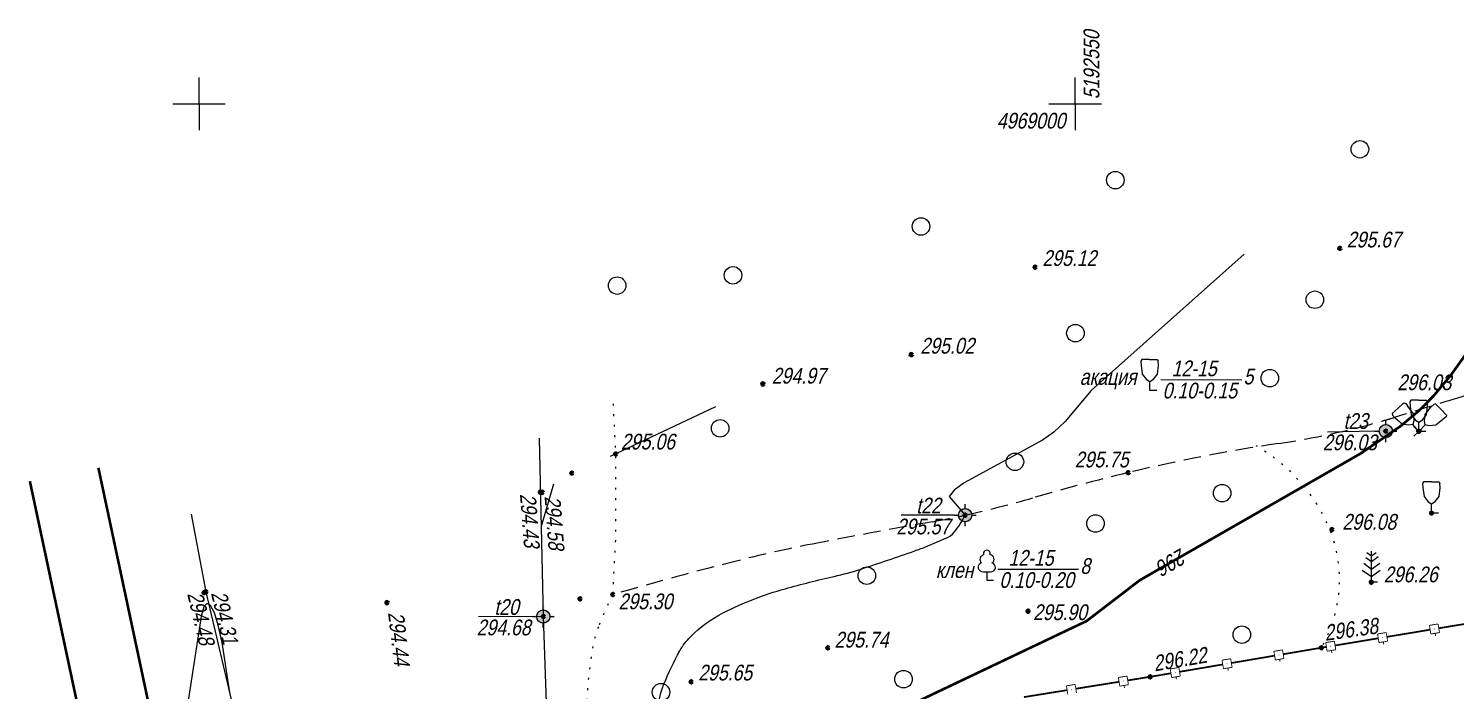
# Model space of a CAD drawing. Header units: metres. Extents: x 5191936 to 10384803, y 4968698 to 9938221.
# Drawn here: x 5192490.3 to 5192571.7, y 4968966.5 to 4969004.3 of the extents above; entities that cross this region are included whole.
import ezdxf

# ---------------------------------------------------------------- set-up
doc = ezdxf.new("R2010")
doc.units = ezdxf.units.M
doc.linetypes.add('71100000a', pattern=[1, 0, -1])
doc.linetypes.add('DASHEDX2', pattern=[1.5, 1, -0.5])
doc.layers.get('0').update_dxf_attribs({"lineweight": 18})
for name, color, linetype, lineweight in [('31252100', 7, 'Continuous', 18), ('71100000', 7, 'Continuous', 18), ('71133100', 7, 'Continuous', 18), ('71133200', 7, 'Continuous', 18), ('71133600', 7, 'Continuous', 18), ('82212100', 7, 'Continuous', 18), ('CONTOURS-LABEL', 7, 'Continuous', 18), ('ELE_SKLAD', 7, 'Continuous', 18), ('GEO_POINTS', 7, 'Continuous', 18), ('Grid', 7, 'Continuous', 18), ('Otm', 7, 'Continuous', 18), ('R_Поверхность4_CNT-MAJ', 7, 'Continuous', 18), ('R_Поверхность4_CNT-MIN', 7, 'Continuous', 18), ('R_Поверхность5_CNT-MIN', 7, 'Continuous', 18), ('Sit', 7, 'Continuous', 18), ('Us_znak', 7, 'Continuous', 18), ('Us_znak_fon', 7, 'Continuous', 18), ('Рамка и сетка', 7, 'Continuous', 18)]:
    doc.layers.add(name, color=color, linetype=linetype, lineweight=lineweight)
doc.styles.add('eskd', font='ESKD1.shx', dxfattribs={"width": 1.2, "oblique": 15})
doc.styles.get("Standard").update_dxf_attribs({"font": 'arial.ttf', "width": 0.8, "oblique": 13, "height": 0.9})
doc.linetypes.add('ПОДЗ_ЛИНИИ_СВЯЗИ', pattern='A,4.8,-0.2,[133,ltypeshp.shx,S=0.2,R=0,X=-0.2,Y=0],-0.2,4.8,-2', length=12)

# ---------------------------------------------------------------- blocks, each defined once
blk = doc.blocks.new('71133200')
for p, q in [((-0.924145, 3.560442), (-1.024145, 3.360442)), ((-1.024145, 3.360442), (-0.977382, 2.864397)), ((-0.024145, 3.560442), (-0.924145, 3.560442)), ((-0.024145, 3.560442), (0.875855, 3.560442)), ((0.875855, 3.560442), (0.958164, 3.395824)), ((0.975974, 2.864397), (0.958164, 3.395824)), ((-0.977382, 2.864397), (-0.861899, 1.88241)), ((-0.861899, 1.88241), (-0.374616, 1.28565)), ((0.401375, 1.321765), (0.861899, 1.88241)), ((0.861899, 1.88241), (0.975974, 2.864397)), ((-0.374616, 1.28565), (0, 1.039723)), ((0, 1.039723), (0.401375, 1.321765)), ((0, 0), (0, 1.039723)), ((0.8, 0), (0, 0))]:
    blk.add_line(p, q)
at = {"style": 'eskd', "oblique": 14.99997778}
blk.add_attdef('Z', (1.873004, -0.239356), '', height=2, dxfattribs=at)
blk = doc.blocks.new('71133600')
for p, q in [((-0.52, 3.39), (0, 3.02)), ((0, 3.02), (0.55, 3.39)), ((-0.86, 2.16), (0, 1.51)), ((0, 1.51), (0.96, 2.16))]:
    blk.add_line(p, q)
for points in [[(0.71, 0), (0, 0), (0, 3.55)], [(-0.64, 2.84), (0, 2.37), (0, 2.37), (0.78, 2.93)], [(-1.05, 1.38), (0, 0.67), (1, 1.38)]]:
    blk.add_lwpolyline(points)
at = {"style": 'eskd', "oblique": 15}
blk.add_attdef('Z', (2.03, -0.19), '', height=2, dxfattribs=at)
blk = doc.blocks.new('31252100a')
blk.add_circle((0, 0), 1)
blk = doc.blocks.new('POINT')
at = {"layer": 'Us_znak', "linetype": 'Continuous', "lineweight": -2}
h = blk.add_hatch(color=0, dxfattribs=at)
edge = h.paths.add_edge_path()
edge.add_arc((0, 0), 0.05, 0, 360)
at = {"layer": 'Us_znak_fon', "linetype": 'Continuous', "true_color": 0xffffff}
blk.add_hatch(color=7, dxfattribs=at).paths.add_polyline_path([(-0.422, 0.05, -0.346708), (-0.05, 0.422), (-0.05, 0.625), (0.05, 0.625), (0.05, 0.422, -0.346708), (0.422, 0.05), (0.625, 0.05), (0.625, -0.05), (0.422, -0.05, -0.346708), (0.05, -0.422), (0.05, -0.625), (-0.05, -0.625), (-0.05, -0.422, -0.346708), (-0.422, -0.05), (-0.625, -0.05), (-0.625, 0.05)])
at = {"layer": 'Us_znak', "color": 0, "linetype": 'Continuous', "lineweight": -2}
for p, q in [((-0.625, 0), (-0.375, 0)), ((0, 0.375), (0, 0.625)), ((0.375, 0), (0.625, 0)), ((0, -0.625), (0, -0.375))]:
    blk.add_line(p, q, dxfattribs=at)
for radius in [0.375, 0.05]:
    blk.add_circle((0, 0), radius, dxfattribs=at)
blk = doc.blocks.new('GRID')
at = {"layer": 'Grid', "color": 104}
blk.add_line((-1.5, 0), (1.5, 0), dxfattribs=at)
for points in [[(0, 0), (0, 1.5)], [(0, 0), (0, -1.5)]]:
    blk.add_lwpolyline(points, dxfattribs=at)
blk = doc.blocks.new('71133100')
for p, q in [((-0.39, 0.96), (0.43, 0.96)), ((0, 0.96), (0, 0)), ((0, 0), (0.75, 0))]:
    blk.add_line(p, q)
for centre, radius, start, end in [((0.01, 3.04), 0.39, 339.52, 198.62), ((-0.44, 1.5), 0.538, 107.1058, 275.2306), ((-0.26, 2.38), 0.52, 101.09, 227.21), ((0.33, 2.4), 0.5, 301.87, 85.62), ((0.46, 1.48), 0.52, 267.04, 76.7)]:
    blk.add_arc(centre, radius, start, end)
at = {"style": 'eskd', "oblique": 15}
blk.add_attdef('Z', (1.7, -0.17), '', height=2, dxfattribs=at)
blk = doc.blocks.new('*U137')
at = {"layer": '82212100', "linetype": 'Continuous', "ltscale": 0.5}
for points in [[(5192570.53, 4968970.023, 1), (5192570.481, 4968970.015, 1)], [(5192567.571, 4968969.532, 1), (5192567.521, 4968969.524, 1)], [(5192561.653, 4968968.541, 1), (5192561.604, 4968968.533, 1)], [(5192564.611, 4968969.042, 1), (5192564.562, 4968969.033, 1)], [(5192555.738, 4968967.536, 1), (5192555.689, 4968967.528, 1)], [(5192558.695, 4968968.039, 1), (5192558.646, 4968968.03, 1)], [(5192552.778, 4968967.047, 1), (5192552.729, 4968967.039, 1)], [(5192549.816, 4968966.571, 1), (5192549.767, 4968966.563, 1)]]:
    blk.add_hatch(color=256, dxfattribs=at).paths.add_polyline_path(points, flags=0)
for points in [[(5192567.793, 4968969.569, 0.1, 0.1, 0), (5192570.259, 4968969.978, 0.1, 0.1, 0)], [(5192570.752, 4968970.06, 0.1, 0.1, 0), (5192573.219, 4968970.469, 0.1, 0.1, 0)], [(5192564.833, 4968969.078, 0.1, 0.1, 0), (5192567.299, 4968969.487, 0.1, 0.1, 0)], [(5192558.917, 4968968.076, 0.1, 0.1, 0), (5192561.382, 4968968.495, 0.1, 0.1, 0)], [(5192561.875, 4968968.579, 0.1, 0.1, 0), (5192564.048, 4968968.948, 0.1, 0.1, 0), (5192564.34, 4968968.997, 0, 0, 0)], [(5192553, 4968967.083, 0.1, 0.1, 0), (5192554.283, 4968967.289, 0.1, 0.1, 0), (5192555.467, 4968967.49, 0, 0, 0)], [(5192555.96, 4968967.574, 0.1, 0.1, 0), (5192558.424, 4968967.993, 0.1, 0.1, 0)], [(5192550.038, 4968966.607, 0.1, 0.1, 0), (5192552.507, 4968967.003, 0.1, 0.1, 0)], [(5192547.076, 4968966.131, 0.1, 0.1, 0), (5192549.545, 4968966.527, 0.1, 0.1, 0)]]:
    blk.add_lwpolyline(points, format="xyseb", dxfattribs=at)
at = {"layer": '82212100', "linetype": 'Continuous', "ltscale": 0.5, "const_width": 0.05}
for points in [[(5192570.218, 4968970.225), (5192570.711, 4968970.306)], [(5192570.3, 4968969.731), (5192570.218, 4968970.225)], [(5192570.711, 4968970.306), (5192570.793, 4968969.813)], [(5192564.299, 4968969.243), (5192564.792, 4968969.325)], [(5192564.381, 4968968.75), (5192564.299, 4968969.243)], [(5192564.792, 4968969.325), (5192564.874, 4968968.832)], [(5192567.258, 4968969.734), (5192567.752, 4968969.816)], [(5192567.34, 4968969.241), (5192567.258, 4968969.734)], [(5192567.834, 4968969.322), (5192567.34, 4968969.241)], [(5192567.587, 4968969.282), (5192567.611, 4968969.134)], [(5192567.752, 4968969.816), (5192567.834, 4968969.322)], [(5192570.793, 4968969.813), (5192570.3, 4968969.731)], [(5192570.546, 4968969.772), (5192570.571, 4968969.624)], [(5192558.382, 4968968.239), (5192558.875, 4968968.323)], [(5192558.875, 4968968.323), (5192558.959, 4968967.83)], [(5192561.34, 4968968.742), (5192561.833, 4968968.826)], [(5192561.424, 4968968.249), (5192561.34, 4968968.742)], [(5192561.917, 4968968.333), (5192561.424, 4968968.249)], [(5192561.67, 4968968.291), (5192561.695, 4968968.143)], [(5192561.833, 4968968.826), (5192561.917, 4968968.333)], [(5192564.874, 4968968.832), (5192564.381, 4968968.75)], [(5192564.627, 4968968.791), (5192564.652, 4968968.643)], [(5192555.425, 4968967.737), (5192555.918, 4968967.82)], [(5192555.509, 4968967.244), (5192555.425, 4968967.737)], [(5192555.918, 4968967.82), (5192556.002, 4968967.327)], [(5192558.466, 4968967.746), (5192558.382, 4968968.239)], [(5192558.959, 4968967.83), (5192558.466, 4968967.746)], [(5192558.713, 4968967.788), (5192558.738, 4968967.64)], [(5192549.505, 4968966.774), (5192549.999, 4968966.853)], [(5192549.584, 4968966.28), (5192549.505, 4968966.774)], [(5192549.999, 4968966.853), (5192550.078, 4968966.36)], [(5192552.467, 4968967.25), (5192552.961, 4968967.33)], [(5192552.546, 4968966.757), (5192552.467, 4968967.25)], [(5192553.04, 4968966.836), (5192552.546, 4968966.757)], [(5192552.793, 4968966.796), (5192552.817, 4968966.648)], [(5192552.961, 4968967.33), (5192553.04, 4968966.836)], [(5192556.002, 4968967.327), (5192555.509, 4968967.244)], [(5192555.755, 4968967.286), (5192555.78, 4968967.138)]]:
    blk.add_lwpolyline(points, dxfattribs=at)

msp = doc.modelspace()

# ---------------------------------------------------------------- linework, layer by layer
at = {"color": 192, "linetype": 'ПОДЗ_ЛИНИИ_СВЯЗИ', "lineweight": 60, "ltscale": 0.4, "const_width": 0.15, "elevation": 294.927, "flags": 128}
msp.add_lwpolyline([(5192494.256, 4968979.22), (5192498.8, 4968957.872), (5192519.02, 4968873.561), (5192537.741, 4968794.141)], dxfattribs=at)
at = {"color": 192, "linetype": 'ПОДЗ_ЛИНИИ_СВЯЗИ', "lineweight": 60, "ltscale": 0.4, "const_width": 0.15, "flags": 128}
msp.add_lwpolyline([(5192490.345, 4968978.459), (5192494.889, 4968957.11), (5192515.109, 4968872.799), (5192533.914, 4968793.022)], dxfattribs=at)
at = {"layer": '71100000', "linetype": '71100000a', "ltscale": 0.5, "elevation": 295.296, "flags": 128}
msp.add_lwpolyline([(5192523.617, 4968971.985), (5192523.781, 4968975.101), (5192523.781, 4968977.943), (5192523.782, 4968980.156), (5192523.626, 4968983.29)], dxfattribs=at)
at = {"layer": '71100000', "linetype": '71100000a', "ltscale": 0.5, "flags": 128}
msp.add_lwpolyline([(5192560.304, 4968980.5, -0.165459), (5192564.513, 4968975.719, -0.227063), (5192564.048, 4968968.948, -3.029045)], format="xyb", dxfattribs=at)
at = {"layer": '71100000', "linetype": '71100000a', "ltscale": 0.5}
msp.add_lwpolyline([(5192533.017, 4968963.923, -0.033341), (5192531.908, 4968962.172, -0.040077), (5192530.782, 4968960.864, -0.02593), (5192528.642, 4968958.958, -0.086762), (5192527.886, 4968958.542, -0.09468), (5192527.146, 4968958.437, -0.052085), (5192525.81, 4968958.641, -0.080866), (5192524.101, 4968959.4, -0.105772), (5192523.089, 4968960.42, -0.071558), (5192522.516, 4968961.677, -0.049588), (5192522.149, 4968963.632, -0.036869), (5192522.119, 4968965.955, -0.027793), (5192522.477, 4968969.014, -0.048657), (5192522.789, 4968970.146, -0.028294), (5192523.617, 4968971.985)], format="xyb", dxfattribs=at)
at = {"layer": 'GEO_POINTS', "lineweight": 60}
for centre in [(5192565.106, 4968991.754, 295.672), (5192547.717, 4968990.674, 295.124), (5192540.651, 4968985.684, 295.02), (5192532.186, 4968984.003, 294.974), (5192567.732, 4968981.317, 296.028), (5192569.616, 4968981.302, 296.151), (5192523.782, 4968980.006, 295.055), (5192521.275, 4968978.919, 294.594), (5192553.028, 4968978.944, 295.75), (5192519.478, 4968977.828, 294.432), (5192519.572, 4968977.819, 294.582), (5192543.725, 4968976.52, 295.573), (5192570.34, 4968976.636, 296.151), (5192564.661, 4968975.694, 296.082), (5192566.906, 4968972.688, 296.257), (5192500.294, 4968972.095, 294.484), (5192500.399, 4968972.144, 294.306), (5192510.731, 4968971.519, 294.441), (5192521.741, 4968971.737, 294.752), (5192523.617, 4968971.985, 295.296), (5192519.647, 4968970.728, 294.676), (5192547.305, 4968971.035, 295.904), (5192535.882, 4968968.942, 295.735), (5192564.048, 4968968.948, 296.382), (5192528.088, 4968967, 295.652), (5192554.283, 4968967.289, 296.224)]:
    msp.add_circle(centre, 0.06, dxfattribs=at)
at = {"layer": 'R_Поверхность4_CNT-MAJ', "color": 32, "const_width": 0.15, "elevation": 296, "flags": 128}
msp.add_lwpolyline([(5192575.033, 4968992.594), (5192574.715, 4968991.135), (5192574.285, 4968989.72), (5192573.743, 4968988.351), (5192573.088, 4968987.026), (5192572.322, 4968985.746), (5192571.443, 4968984.511), (5192570.452, 4968983.321), (5192569.573, 4968982.44), (5192568.578, 4968981.605), (5192566.309, 4968980.047), (5192553.689, 4968972.803), (5192550.646, 4968970.469), (5192538.572, 4968964.725)], dxfattribs=at)
at = {"layer": 'R_Поверхность4_CNT-MAJ', "color": 32, "const_width": 0.15, "flags": 128}
for points, elevation in [([(5192523.566, 4968971.979), (5192523.566, 4968971.979)], 8), ([(5192523.579, 4968971.98), (5192523.579, 4968971.98)], 6), ([(5192523.592, 4968971.982), (5192523.592, 4968971.982)], 4), ([(5192523.605, 4968971.984), (5192523.605, 4968971.984)], 2)]:
    msp.add_lwpolyline(points, close=True, dxfattribs=dict(at, elevation=elevation))
msp.add_lwpolyline([(5192523.617, 4968971.985), (5192523.617, 4968971.985)], close=True, dxfattribs=at)
at = {"layer": 'R_Поверхность4_CNT-MIN', "color": 32, "flags": 128}
for points, elevation in [([(5192559.652, 4968991.415), (5192550.905, 4968983.634), (5192549.427, 4968981.857), (5192548.785, 4968981.255), (5192548.131, 4968980.793), (5192543.659, 4968978.363), (5192543.089, 4968977.947), (5192542.816, 4968977.585), (5192543.72, 4968976.519), (5192543.72, 4968976.519)], 295.5), ([(5192523.481, 4968979.876), (5192529.493, 4968982.722)], 295), ([(5192520.232, 4968978.286), (5192519.524, 4968975.876)], 294.5)]:
    msp.add_lwpolyline(points, dxfattribs=dict(at, elevation=elevation))
at = {"layer": 'R_Поверхность4_CNT-MIN', "color": 32}
msp.add_lwpolyline([(5192526.097, 4968963.729, -0.047079), (5192526.175, 4968965.522, -0.060351), (5192526.534, 4968966.877, -0.032486), (5192527.436, 4968968.774, -0.068353), (5192528.039, 4968969.574, -0.079957), (5192529.931, 4968970.951, -0.049377), (5192533.448, 4968972.319, -0.013456), (5192536.241, 4968973.019, 0.024271), (5192537.781, 4968973.44, 0.002924), (5192539.307, 4968973.948, 0.002888), (5192540.847, 4968974.481, 0.011034), (5192541.548, 4968974.745, 0.007053), (5192542.629, 4968975.198, 0.117772), (5192543.093, 4968975.548, 0.058578), (5192543.72, 4968976.519)], format="xyb", dxfattribs=at)
at = {"layer": 'R_Поверхность4_CNT-MIN', "color": 32, "flags": 128}
for points, elevation in [([(5192523.57, 4968971.979), (5192523.57, 4968971.979)], 7.5), ([(5192523.573, 4968971.98), (5192523.573, 4968971.98)], 7), ([(5192523.576, 4968971.98), (5192523.576, 4968971.98)], 6.5), ([(5192523.582, 4968971.981), (5192523.582, 4968971.981)], 5.5), ([(5192523.585, 4968971.981), (5192523.585, 4968971.981)], 5), ([(5192523.589, 4968971.982), (5192523.589, 4968971.982)], 4.5), ([(5192523.595, 4968971.982), (5192523.595, 4968971.982)], 3.5), ([(5192523.598, 4968971.983), (5192523.598, 4968971.983)], 3), ([(5192523.601, 4968971.983), (5192523.601, 4968971.983)], 2.5), ([(5192523.608, 4968971.984), (5192523.608, 4968971.984)], 1.5), ([(5192523.611, 4968971.985), (5192523.611, 4968971.985)], 1), ([(5192523.614, 4968971.985), (5192523.614, 4968971.985)], 0.5)]:
    msp.add_lwpolyline(points, close=True, dxfattribs=dict(at, elevation=elevation))
at = {"layer": 'R_Поверхность5_CNT-MIN', "color": 32, "elevation": 294.5, "flags": 128}
msp.add_lwpolyline([(5192501.75, 4968966.399), (5192501.314, 4968969.241), (5192501.096, 4968970.231), (5192500.878, 4968970.935), (5192500.659, 4968971.353), (5192500.441, 4968971.483), (5192500.274, 4968971.277), (5192500.116, 4968970.724), (5192498.936, 4968963.102)], dxfattribs=at)
at = {"layer": 'Sit', "linetype": 'DASHEDX2'}
msp.add_lwpolyline([(5192598.683, 4968990.27, 0.008263), (5192584.266, 4968986.729, 0.009446), (5192571.772, 4968983.186, 0.000922), (5192568.166, 4968982.083, -0.004963), (5192567.495, 4968981.883, -0.033147), (5192561.614, 4968980.613, 0.022792), (5192553.028, 4968978.944, 0.010419), (5192547.593, 4968977.507, -0.014673), (5192543.725, 4968976.52, -0.01088), (5192541.848, 4968976.142, 0.003121), (5192535.283, 4968974.925, 0.014316), (5192530.824, 4968973.936, 0.008757), (5192523.617, 4968971.985)], format="xyb", dxfattribs=at)
at = {"layer": 'Sit', "flags": 128}
for points in [[(5192554.897, 4968984.259), (5192559.504, 4968984.244)], [(5192545.586, 4968973.441), (5192550.193, 4968973.426)]]:
    msp.add_lwpolyline(points, dxfattribs=at)
for points, elevation in [([(5192567.107, 4968981.317), (5192564.398, 4968981.25)], 295.353), ([(5192519.404, 4968980.912), (5192519.647, 4968970.728), (5192519.898, 4968963.057), (5192521.868, 4968946.71), (5192524.696, 4968932.389), (5192528.063, 4968917.707), (5192531.818, 4968901.758), (5192534.932, 4968888.664), (5192537.791, 4968876.661), (5192539.96, 4968867.101)], 294.432), ([(5192530.876, 4968843.912), (5192521.641, 4968882.593), (5192518.124, 4968896.946), (5192517.085, 4968901.553), (5192514.234, 4968913.904), (5192510.809, 4968928.365), (5192506.848, 4968944.446), (5192503.518, 4968958.88), (5192500.399, 4968972.144), (5192499.572, 4968976.579)], 298.209), ([(5192543.1, 4968976.52), (5192540.073, 4968976.52)], 295.573), ([(5192519.647, 4968970.728), (5192515.945, 4968970.71)], 293.758)]:
    msp.add_lwpolyline(points, dxfattribs=dict(at, elevation=elevation))

# ---------------------------------------------------------------- block references
at = {"layer": '31252100', "color": 7, "xscale": 0.5, "yscale": 0.5, "zscale": 0.5}
for p in [(5192566.251, 4968997.407), (5192552.292, 4968995.645), (5192541.199, 4968993.001), (5192530.472, 4968990.211), (5192523.86, 4968989.624), (5192563.68, 4968988.816), (5192550.015, 4968986.907), (5192561.108, 4968984.338), (5192529.738, 4968981.474), (5192546.562, 4968979.565), (5192558.388, 4968977.775), (5192551.162, 4968976.039), (5192538.11, 4968973.063), (5192559.511, 4968969.698), (5192540.205, 4968967.155), (5192526.361, 4968966.408)]:
    msp.add_blockref('31252100a', p, dxfattribs=at)
at = {"layer": '71133100', "color": 7, "xscale": 0.5, "yscale": 0.5, "zscale": 0.5}
msp.add_blockref('71133100', (5192544.958, 4968972.802, -0.161), dxfattribs=at)
at = {"layer": '71133200', "color": 7, "xscale": 0.5, "yscale": 0.5, "zscale": 0.5}
for p in [(5192554.264, 4968983.629), (5192569.616, 4968981.302, 296.151), (5192570.34, 4968976.636, 296.151)]:
    msp.add_blockref('71133200', p, dxfattribs=at)
at = {"layer": '71133200', "color": 7, "xscale": -0.4999999999999999, "zscale": 0.5}
for yscale, rotation in [(0.5, 42.36045920418361), (0.4999999999999999, 315.0186919504147)]:
    msp.add_blockref('71133200', (5192569.616, 4968981.302, 296.151), dxfattribs=dict(at, yscale=yscale, rotation=rotation))
at = {"layer": '71133600', "color": 7, "xscale": 0.5, "yscale": 0.5, "zscale": 0.5}
msp.add_blockref('71133600', (5192566.906, 4968972.688, 296.588), dxfattribs=at)
at = {"layer": '82212100', "color": 7}
msp.add_blockref('*U137', (0, 0), dxfattribs=at)
at = {"layer": 'Grid', "color": 7, "linetype": 'Continuous'}
for p in [(5192500, 4969000), (5192550, 4969000)]:
    msp.add_blockref('GRID', p, dxfattribs=at)
at = {"layer": 'Sit', "color": 7, "linetype": 'Continuous'}
for p in [(5192567.732, 4968981.317, 296.028), (5192543.725, 4968976.52), (5192519.647, 4968970.728, 293.758)]:
    msp.add_blockref('POINT', p, dxfattribs=at)

# ---------------------------------------------------------------- texts
at = {"layer": 'CONTOURS-LABEL', "color": 32, "oblique": 13, "width": 0.8}
msp.add_text('296', height=0.9, rotation=209.85509, dxfattribs=at).set_placement((5192556.047, 4968974.669, 296))
at = {"layer": 'ELE_SKLAD', "oblique": 13, "width": 0.8}
for s, p in [('t23', (5192565.315, 4968981.442, 294.273)), ('t22', (5192540.93, 4968976.615, 294.273)), ('t20', (5192516.852, 4968970.823, 292.458))]:
    msp.add_text(s, height=0.9, dxfattribs=at).set_placement(p)
at = {"layer": 'Otm', "oblique": 13, "width": 0.8}
for s, p in [('295.67', (5192565.502, 4968991.8, 295.672)), ('295.12', (5192548.136, 4968990.743, 295.124)), ('295.02', (5192541.168, 4968985.739, 295.02)), ('294.97', (5192532.687, 4968984.027, 294.974)), ('акация', (5192550.26, 4968983.958, 0.02)), ('12-15', (5192555.504, 4968984.446, 0.02)), ('5', (5192559.608, 4968983.981, 0.02)), ('296.03', (5192568.391, 4968983.653, 296.031)), ('0.10-0.15', (5192554.989, 4968983.18, 0.02)), ('295.06', (5192524.082, 4968980.266, 295.055)), ('296.03', (5192564.137, 4968980.222, 296.028)), ('295.75', (5192549.975, 4968979.243, 295.75)), ('296.08', (5192565.248, 4968975.687, 296.082)), ('295.57', (5192539.795, 4968975.419, 295.573)), ('12-15', (5192546.193, 4968973.628, 0.02)), ('8', (5192550.297, 4968973.163, 0.02)), ('клен', (5192542.05, 4968972.933, 0.02)), ('0.10-0.20', (5192545.678, 4968972.362, 0.02)), ('296.26', (5192567.616, 4968972.683, 296.257)), ('295.30', (5192523.942, 4968971.144, 295.296)), ('295.90', (5192547.596, 4968970.525, 295.904)), ('294.68', (5192515.844, 4968969.656, 294.676)), ('295.74', (5192536.27, 4968968.957, 295.735)), ('295.65', (5192528.489, 4968967.079, 295.652))]:
    msp.add_text(s, height=0.9, dxfattribs=at).set_placement(p)
for s, rotation, p in [('294.43', 274.40833, (5192518.314, 4968977.72, 294.432)), ('294.58', 274.40833, (5192519.717, 4968977.588, 294.582)), ('294.48', 283.23213, (5192499.32, 4968972.031, 294.484)), ('294.31', 283.23213, (5192500.675, 4968972.068, 294.306)), ('294.44', 276.63211, (5192510.784, 4968970.945, 294.441)), ('296.38', 8.03931, (5192564.283, 4968969.34, 296.382)), ('296.22', 9.64416, (5192554.535, 4968967.595, 296.224))]:
    msp.add_text(s, height=0.9, rotation=rotation, dxfattribs=at).set_placement(p)
at = {"layer": 'Рамка и сетка', "oblique": 13, "width": 0.8}
msp.add_text('5192550', height=0.9, rotation=90, dxfattribs=at).set_placement((5192551.381, 4969000.267))
msp.add_text('4969000', height=0.9, dxfattribs=at).set_placement((5192545.529, 4968998.586))

doc.saveas('drawing.dxf')
